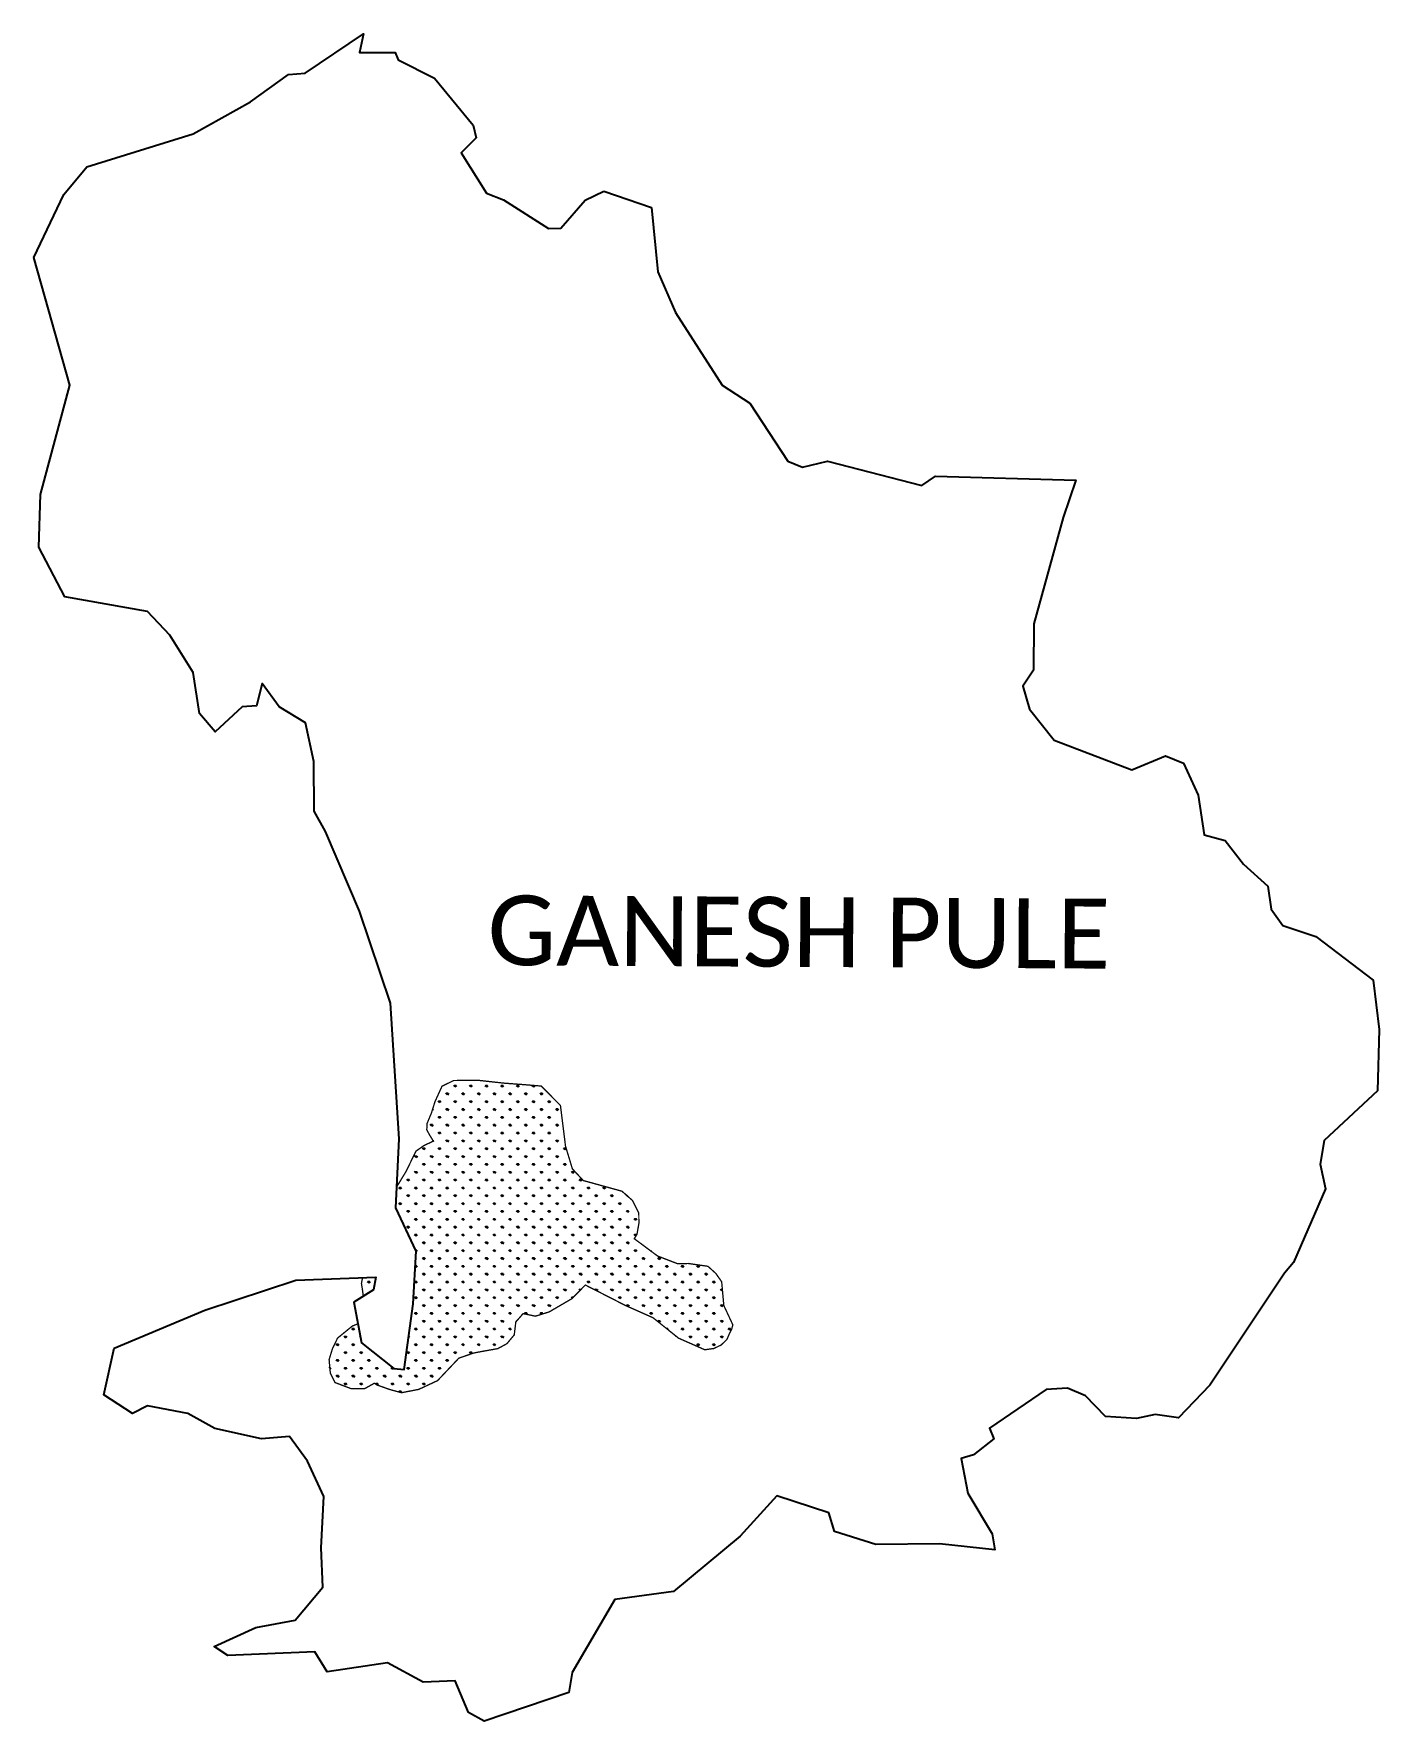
# Model space of a CAD drawing. Header units: metres. Extents: x 317582 to 320664, y 1863782 to 1867647.
import ezdxf

# ---------------------------------------------------------------- set-up
doc = ezdxf.new("R2010")
doc.units = ezdxf.units.M
for name, color, linetype in [('MANGROOVES', 112, 'Continuous'), ('village', 3, 'Continuous'), ('VILLAGE NAME', 250, 'Continuous')]:
    doc.layers.add(name, color=color, linetype=linetype)
doc.styles.get("Standard").update_dxf_attribs({"font": 'simplex.shx'})

msp = doc.modelspace()

# ---------------------------------------------------------------- hatches: boundary and pattern name
at = {"layer": 'MANGROOVES'}
h = msp.add_hatch(dxfattribs=at)
h.set_pattern_fill('GRASS', color=256)
h.paths.add_polyline_path([(318845.6, 1864781.3), (318936.6, 1864734.8), (319000.8, 1864706.2), (319058.9, 1864659.6), (319119.1, 1864633), (319140.1, 1864635.9), (319157.2, 1864644.3), (319169.8, 1864656.7), (319174.8, 1864668.2), (319180.7, 1864680), (319183.4, 1864690), (319162.7, 1864734.3), (319157.8, 1864788.7), (319144.3, 1864807.9), (319126.3, 1864824.2), (319081.1, 1864830.6), (319056.8, 1864830.1), (319010.8, 1864847.8), (318957.7, 1864887.3), (318963.8, 1864897.6), (318968.1, 1864922.1), (318968, 1864945.8), (318953.7, 1864974.8), (318929.4, 1864996.1), (318840.7, 1865020.6), (318815.8, 1865047.4), (318800, 1865099.8), (318788.5, 1865192.5), (318744.5, 1865237), (318710.2, 1865239.8), (318658.9, 1865243.7), (318601.7, 1865250), (318543.9, 1865249.7), (318517.1, 1865236.4), (318501.1, 1865201.2), (318493.1, 1865175.6), (318483, 1865151.3), (318482.3, 1865136.8), (318488.7, 1865125), (318497.5, 1865110.8), (318476.5, 1865101.1), (318457.6, 1865088), (318434.6, 1865041), (318414, 1865007), (318411.7, 1864957.7), (318457.7, 1864858.7), (318451.2, 1864737.9), (318430.5, 1864587.8), (318406.5, 1864590.4), (318333.1, 1864648.6), (318324.6, 1864692.5), (318311.7, 1864687.2), (318278, 1864659.7), (318266, 1864634.8), (318258.6, 1864610.2), (318261.4, 1864579.3), (318272.1, 1864557.9), (318308.2, 1864544.2), (318339.9, 1864543.9), (318362.3, 1864556.3), (318368.5, 1864552.3), (318396.4, 1864542.3), (318424.3, 1864534.6), (318463.8, 1864542.2), (318507, 1864562.3), (318555.8, 1864613.8), (318590.4, 1864625.7), (318614, 1864630.1), (318645, 1864635.6), (318665.8, 1864646.9), (318682.7, 1864667.2), (318686.2, 1864696.4), (318702.9, 1864715.8), (318731.2, 1864709.9), (318762.7, 1864719.7), (318814, 1864749.6)])
h.paths.add_polyline_path([(318365.8, 1864799.4), (318335.3, 1864798.3), (318332.7, 1864785.2), (318337, 1864756), (318360, 1864770.6)], flags=17)

# ---------------------------------------------------------------- linework, layer by layer
at = {"color": 3, "flags": 128}
msp.add_lwpolyline([(318887.7, 1867286.6), (318997, 1867249.2)], dxfattribs=at)
at = {"layer": 'MANGROOVES', "const_width": 3.02, "flags": 128}
for points in [[(318414, 1865007.1), (318434.6, 1865041), (318457.6, 1865088), (318476.5, 1865101.1), (318497.5, 1865110.8), (318488.7, 1865125), (318482.3, 1865136.8), (318483, 1865151.3), (318493.1, 1865175.6), (318501.1, 1865201.2), (318517.1, 1865236.4), (318543.9, 1865249.7), (318601.7, 1865250), (318658.9, 1865243.7), (318710.2, 1865239.8), (318744.5, 1865237), (318788.5, 1865192.5), (318800, 1865099.8), (318815.8, 1865047.4), (318840.7, 1865020.6), (318929.4, 1864996.1), (318953.7, 1864974.8), (318968, 1864945.8), (318968.1, 1864922.1), (318963.8, 1864897.6), (318957.7, 1864887.3), (319010.8, 1864847.8), (319056.8, 1864830.1), (319081.1, 1864830.6), (319126.3, 1864824.2), (319144.3, 1864807.9), (319157.8, 1864788.7), (319162.7, 1864734.3), (319183.4, 1864690), (319180.7, 1864680), (319174.8, 1864668.2), (319169.8, 1864656.7), (319157.2, 1864644.3), (319140.1, 1864635.9), (319119.1, 1864633), (319058.9, 1864659.6), (319000.8, 1864706.2), (318936.6, 1864734.8), (318845.6, 1864781.3), (318814, 1864749.6), (318762.7, 1864719.7), (318731.2, 1864709.9), (318702.9, 1864715.8), (318686.2, 1864696.4), (318682.7, 1864667.2), (318665.8, 1864646.9), (318645, 1864635.6), (318614, 1864630.1), (318590.4, 1864625.7), (318555.8, 1864613.8), (318507, 1864562.3), (318463.8, 1864542.2), (318424.3, 1864534.6), (318396.4, 1864542.3), (318368.5, 1864552.3), (318362.3, 1864556.3), (318339.9, 1864543.9), (318308.2, 1864544.2), (318272.1, 1864557.9), (318261.4, 1864579.3), (318258.6, 1864610.2), (318266, 1864634.8), (318278, 1864659.7), (318311.7, 1864687.2), (318324.6, 1864692.5)], [(318337, 1864756), (318332.7, 1864785.2), (318335.3, 1864798.3)]]:
    msp.add_lwpolyline(points, dxfattribs=at)
at = {"layer": 'village', "color": 3}
for points in [[(319862.5, 1866100.4, 0), (319919.7, 1866029.2, 0), (320096.9, 1865961.3, 0), (320174.6, 1865993, 0), (320215.8, 1865976.5, 0), (320249.5, 1865903.3, 0), (320262.9, 1865812.7, 0), (320311.2, 1865799.6, 0), (320352.7, 1865745.6, 0), (320408.5, 1865694.5, 0), (320416.4, 1865642.5, 0), (320443.2, 1865604.6, 0), (320518.4, 1865579.6, 0), (320650.1, 1865479.7, 0), (320664, 1865366.7, 0), (320660, 1865226.4, 0), (320537.9, 1865112.1, 0), (320528.8, 1865057.8, 0), (320540.9, 1865001.8, 0), (320467.8, 1864832.5, 0), (320447, 1864808.5, 0), (320276, 1864551.9, 0), (320204.4, 1864476.8, 0), (320150.8, 1864484.6, 0), (320108.1, 1864475.2, 0), (320036.8, 1864480.3, 0), (319991.3, 1864527.1, 0), (319950.3, 1864544.8, 0), (319900.8, 1864541.7, 0), (319771.5, 1864453.1, 0), (319781.3, 1864429.2, 0), (319734.8, 1864392.6, 0), (319706.1, 1864384.2, 0), (319721.5, 1864304.6, 0), (319777.3, 1864211, 0), (319783.6, 1864174.4, 0), (319656.8, 1864188.2, 0), (319511, 1864186.8, 0), (319416, 1864216.7, 0), (319403.6, 1864259.5, 0), (319283.8, 1864298.6, 0), (319200.4, 1864206.4, 0), (319047.6, 1864079.4, 0), (318913.4, 1864061.3, 0), (318815.5, 1863893.6, 0), (318807.9, 1863848, 0), (318613.8, 1863782.1, 0), (318577.7, 1863802.3, 0), (318547.6, 1863874.4, 0), (318473.9, 1863872, 0), (318392.7, 1863915.7, 0), (318254.3, 1863895.5, 0), (318226.1, 1863940.9, 0), (318027, 1863932.8, 0), (317995.5, 1863953.4, 0), (318091, 1863996.6, 0), (318180.8, 1864013.9, 0), (318244.4, 1864089.5, 0), (318240.3, 1864179.1, 0), (318246.3, 1864297, 0), (318209.4, 1864378.2, 0), (318167.8, 1864434.6, 0), (318103.8, 1864429.1, 0), (317996.7, 1864452.4, 0), (317935.2, 1864487.3, 0), (317842.4, 1864504.9, 0), (317808, 1864487.1, 0), (317742.7, 1864529.6, 0), (317766, 1864636.5, 0), (317974.2, 1864723.8, 0), (318182.3, 1864792.7, 0), (318365.8, 1864799.4, 0), (318360, 1864770.6, 0), (318315, 1864742.1, 0), (318333.1, 1864648.6, 0), (318406.5, 1864590.4, 0), (318430.5, 1864587.8, 0), (318451.2, 1864737.9, 0), (318457.7, 1864858.7, 0), (318411.7, 1864957.7, 0), (318418.9, 1865116.4, 0), (318398.9, 1865426.6, 0), (318328.2, 1865637.4, 0), (318250.1, 1865819.8, 0), (318224.5, 1865866.7, 0), (318223.3, 1865980, 0), (318204.8, 1866068.9, 0), (318144.1, 1866105.6, 0), (318105.3, 1866159.2, 0), (318092, 1866108.2, 0), (318059.8, 1866105.8, 0), (317997.9, 1866048.2, 0), (317961.7, 1866090.7, 0), (317946.9, 1866184.6, 0), (317893.5, 1866270.1, 0), (317842.8, 1866323.7, 0), (317653.6, 1866357.2, 0), (317593.7, 1866471.2, 0), (317597.4, 1866592.3, 0), (317664.7, 1866842.2, 0), (317582.1, 1867134.5, 0), (317650.6, 1867279.2, 0), (317704, 1867342.4, 0), (317947.5, 1867417.7, 0), (318078.5, 1867491.3, 0), (318165.4, 1867554, 0), (318204, 1867557.1, 0), (318337.5, 1867647.3, 0), (318328.1, 1867604.2, 0), (318409.6, 1867604.4, 0), (318416.9, 1867587.7, 0), (318499.7, 1867545.3, 0), (318588.9, 1867438.2, 0), (318595.3, 1867409.2, 0), (318561.2, 1867374.4, 0), (318619.2, 1867281.8, 0), (318658.1, 1867267.2, 0), (318761.2, 1867200.9, 0), (318789, 1867202.3, 0), (318845.4, 1867265.8, 0), (318887.7, 1867286.6, 0)], [(318997, 1867249.2, 0), (319011.9, 1867102.2, 0), (319051.8, 1867008.5, 0), (319159.1, 1866842.5, 0), (319222, 1866801.2, 0), (319309.6, 1866668.5, 0), (319342.7, 1866654.4, 0), (319400.5, 1866668.3, 0), (319616.6, 1866612.2, 0), (319647.3, 1866633.9, 0), (319969.2, 1866625.1, 0), (319940.1, 1866539.5, 0), (319872.6, 1866296, 0), (319871.7, 1866189.5, 0), (319847.5, 1866153.3, 0), (319862.5, 1866100.4, 0)]]:
    msp.add_polyline3d(points, dxfattribs=at)

# ---------------------------------------------------------------- texts
at = {"layer": 'VILLAGE NAME', "insert": (318622.1, 1865674), "char_height": 160.021, "attachment_point": 1, "rotation": 359.6762}
msp.add_mtext_dynamic_manual_height_columns('{\\fCalibri|b0|i0|c0|p34;GANESH PULE}', width=2105.72, gutter_width=800.1, heights=[0], dxfattribs=at)

doc.saveas('drawing.dxf')
